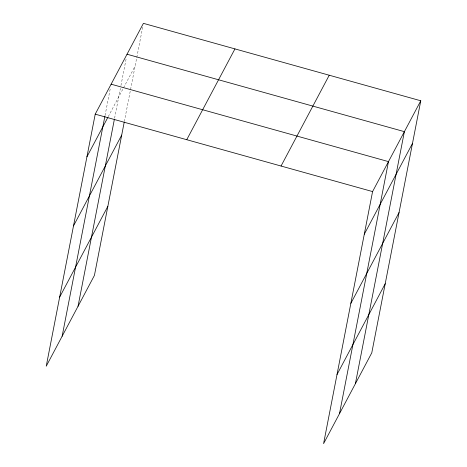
<?xml version="1.0" encoding="UTF-8"?>
<svg xmlns="http://www.w3.org/2000/svg" width="467" height="467" viewBox="0 0 467 467"><rect width="100%" height="100%" fill="white"/><g stroke="black" fill="none" stroke-linecap="round" stroke-linejoin="round"><path stroke-width="0.35" stroke-dasharray="2.33 1.75" d="M105.052 115.46L110.434 87.743M114.59 118.239L120.404 88.339M120.953 85.496L126.341 57.78M124.327 121.566L142.727 26.905M108.251 116.633L135.132 65.993"/><path stroke-width="0.7" d="M420.773 100.779L372.578 191.581L323.578 443.65L371.779 352.842L420.773 100.779L143.422 23.35L95.221 114.158L46.227 366.221L94.422 275.419L124.193 122.278M62.129 336.258L104.912 116.172M78.036 306.294L114.31 119.663M339.486 413.686L388.48 161.617L111.128 84.188M355.393 383.716L404.387 131.653L127.03 54.225M86.932 156.795L107.912 117.27M73.5 225.905L121.694 135.103M59.659 297.111L107.854 206.309M186.747 139.709L234.948 48.901M281.052 166.03L329.247 75.228M364.289 234.224L412.484 143.422M350.857 303.334L399.052 212.532M337.016 374.54L385.211 283.732M95.221 114.158L372.578 191.581"/></g></svg>
